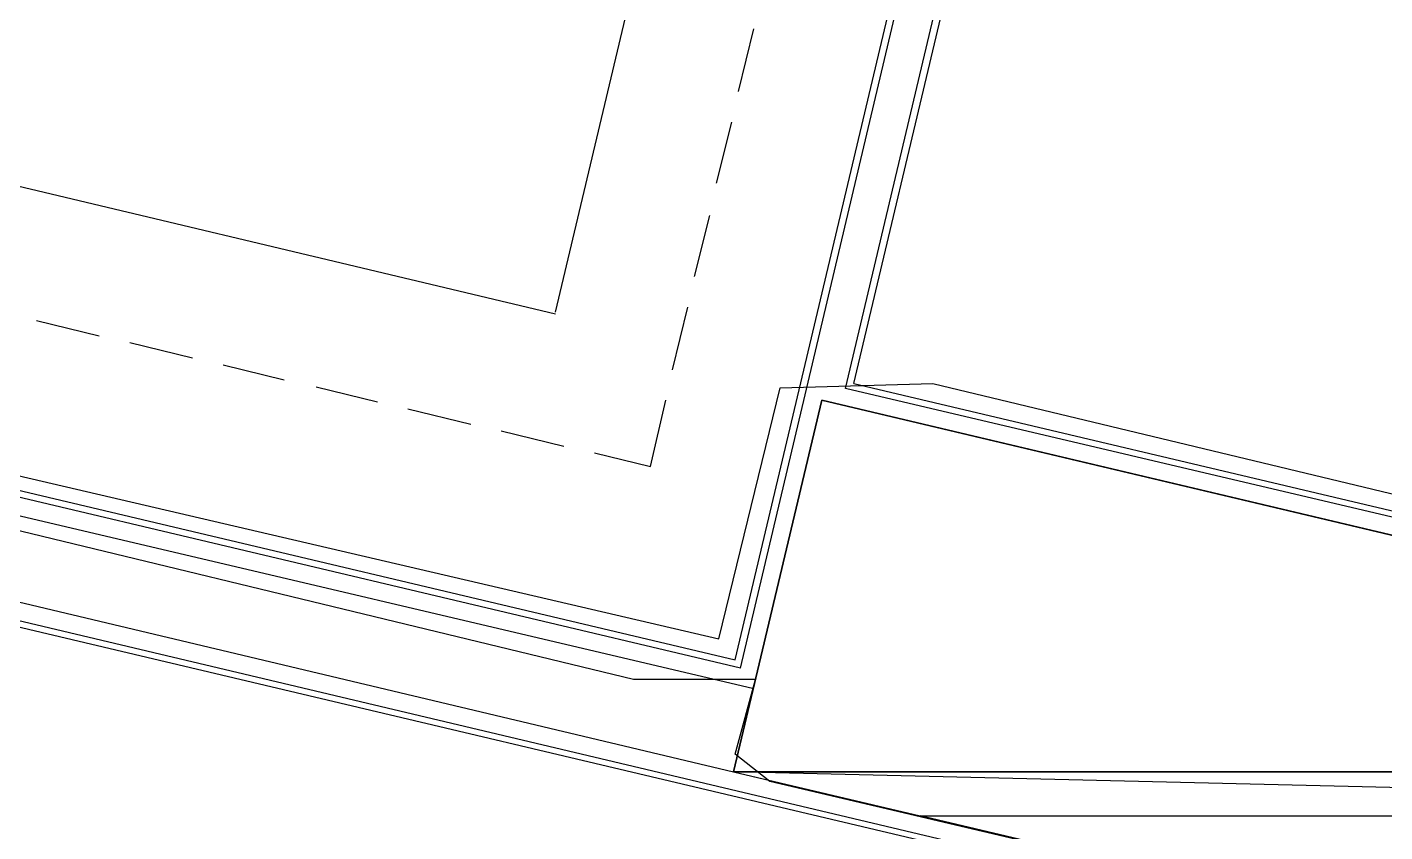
# Model space of a CAD drawing. Header units: feet. Extents: x -84 to 198, y -22 to 181.
# Drawn here: x 99.79 to 110.47, y 40.76 to 47.08 of the extents above; entities that cross this region are included whole.
import ezdxf

# ---------------------------------------------------------------- set-up
doc = ezdxf.new("R2010")
doc.units = ezdxf.units.FT
for name, color, linetype in [('A-AREA-UNIDAD', 30, 'CONTINUOUS'), ('A-LINEA', 7, 'CONTINUOUS'), ('A-MURO-CONCRETO', 8, 'CONTINUOUS')]:
    doc.layers.add(name, color=color, linetype=linetype)

msp = doc.modelspace()

# ---------------------------------------------------------------- linework, layer by layer
at = {"layer": 'A-AREA-UNIDAD'}
for points in [[(76.608, 66.24), (86.592, 64), (86.64, 62.8089), (85.92, 59.6444), (99.008, 56.7644), (98.96, 55.4133), (98.08, 51.5733), (97.792, 51.4844), (97.728, 51.1289), (99.648, 50.6133), (99.648, 49.5644), (98.368, 43.8756), (105.232, 42.2756), (105.712, 44.2489), (106.912, 44.2844), (118.752, 41.44)], [(119.008, 38.0089), (105.632, 41.1556), (105.36, 41.3689), (105.52, 41.9556), (104.56, 41.9556), (97.952, 43.5556), (97.952, 44.0356), (97.792, 43.2356), (97.568, 43.0756), (90.112, 44.8889), (90.08, 44.7289), (89.12, 44.7289), (83.328, 46.1333), (82.688, 46.1333), (82.592, 46.2933), (80.992, 46.6844)]]:
    msp.add_lwpolyline(points, dxfattribs=at)
at = {"layer": 'A-LINEA'}
for p, q in [((103.9467, 44.8444), (106.2667, 54.6311)), ((106.2933, 44.2844), (108.7067, 54.4711)), ((106.2267, 44.2444), (108.64, 54.4311)), ((105.36, 42.1111), (108.2133, 54.1644)), ((105.4, 42.0444), (108.28, 54.2044)), ((105.3867, 46.5778), (105.5067, 47.0711)), ((108.28, 40.3911), (80.8133, 46.8978)), ((80.8533, 46.8311), (108.2667, 40.3511)), ((105.2133, 45.8578), (105.3333, 46.3378)), ((105.04, 45.1244), (105.16, 45.6044)), ((104.8667, 44.3911), (104.9867, 44.8844)), ((99.8667, 44.7778), (100.36, 44.6578)), ((100.6, 44.6044), (101.0933, 44.4844)), ((101.3333, 44.4311), (101.8133, 44.3111)), ((102.0667, 44.2578), (102.5467, 44.1378)), ((119.0667, 41.2178), (106.2267, 44.2444)), ((106.2933, 44.2844), (119.08, 41.2578)), ((102.7867, 44.0844), (103.28, 43.9644)), ((104.6933, 43.6311), (104.8133, 44.1511)), ((103.52, 43.9111), (104.0133, 43.7911)), ((105.4, 42.0444), (98.0933, 43.7778)), ((98.1467, 43.8178), (105.36, 42.1111)), ((97.92, 43.6711), (105.5067, 41.8844)), ((104.2533, 43.7378), (104.6933, 43.6311)), ((97.7733, 43.0311), (105.3467, 41.2311))]:
    msp.add_line(p, q, dxfattribs=at)
for points in [[(99.72, 50.4444), (98.68, 46.0844), (103.9467, 44.8311)], [(106.04, 44.1511), (105.3467, 41.2311), (119.16, 37.9644), (119.84, 40.8844), (106.04, 44.1511)]]:
    msp.add_lwpolyline(points, dxfattribs=at)
at = {"layer": 'A-MURO-CONCRETO'}
for points in [[(106.04, 44.1511), (118.3733, 41.2311), (105.3467, 41.2311), (106.04, 44.1511), (106.04, 44.1511)], [(105.3467, 41.2311), (106.8133, 40.8844), (119.84, 40.8844), (105.3467, 41.2311)], [(105.3467, 41.2311), (118.3733, 41.2311), (119.84, 40.8844), (105.3467, 41.2311), (105.3467, 41.2311)], [(106.8133, 40.8844), (119.84, 40.8844), (119.16, 37.9644), (106.8133, 40.8844), (106.8133, 40.8844)]]:
    msp.add_lwpolyline(points, dxfattribs=at)

doc.saveas('drawing.dxf')
